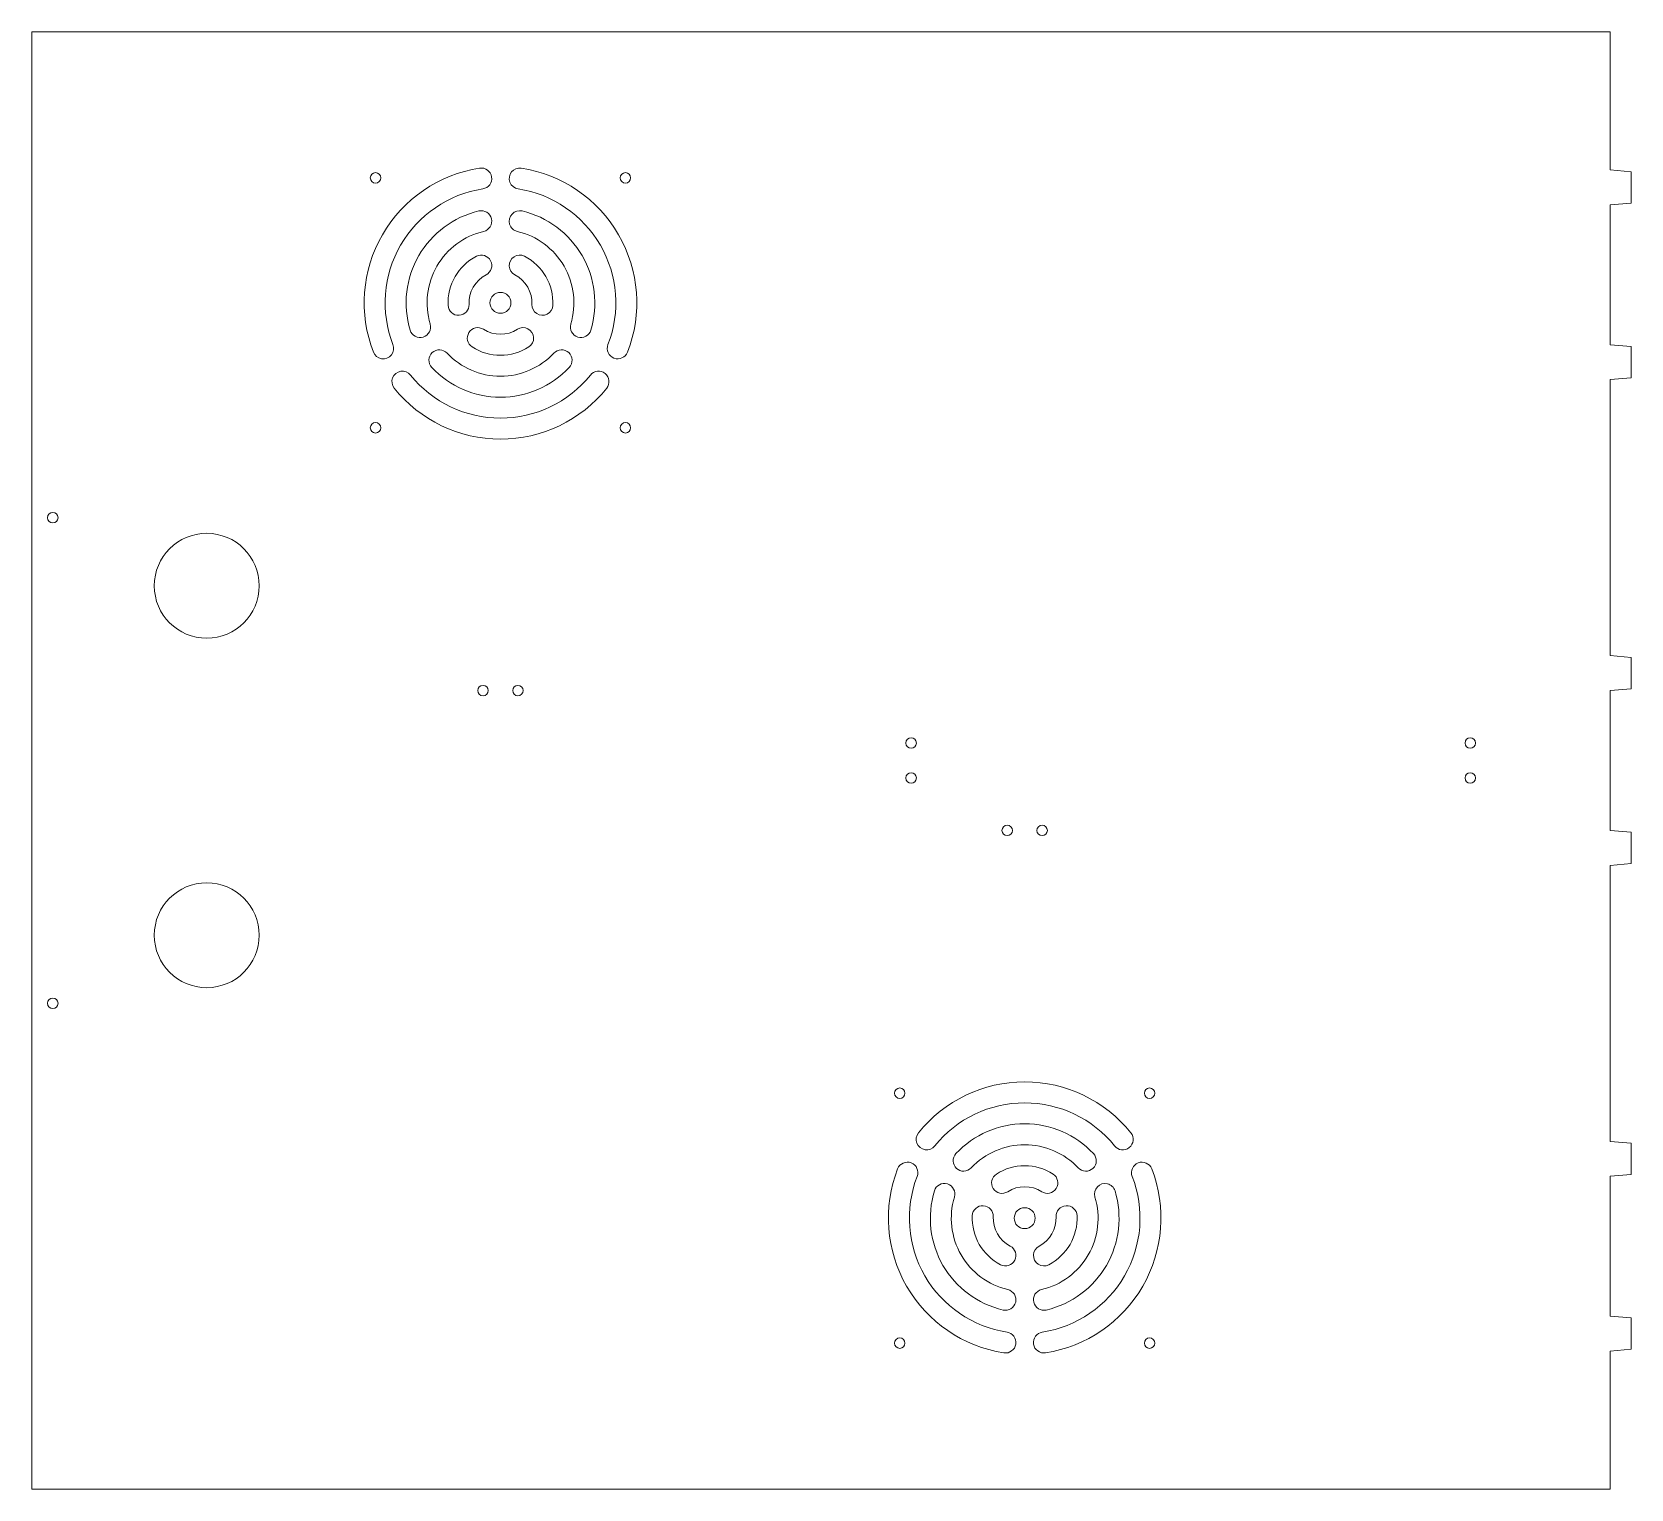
# Model space of a CAD drawing. Header units: millimetres. Extents: x -226 to 232, y -208 to 208.
import ezdxf

# ---------------------------------------------------------------- set-up
doc = ezdxf.new("R2010")
doc.units = ezdxf.units.MM

msp = doc.modelspace()

# ---------------------------------------------------------------- linework, layer by layer
at = {"color": 7, "linetype": 'Continuous', "lineweight": 15}
for p, q in [((225.78, 208.45), (-225.78, 208.45)), ((-225.78, 208.45), (-225.78, -208.45)), ((225.78, 208.45), (225.78, 168.97)), ((231.78, 168.47), (225.78, 168.97)), ((231.78, 168.47), (231.78, 159.47)), ((225.78, 158.97), (231.78, 159.47)), ((225.78, 158.97), (225.78, 118.97)), ((231.78, 118.47), (225.78, 118.97)), ((231.78, 118.47), (231.78, 109.47)), ((225.78, 108.97), (231.78, 109.47)), ((225.78, 108.97), (225.78, 30)), ((231.78, 29.5), (225.78, 30)), ((231.78, 29.5), (231.78, 20.5)), ((225.78, 20), (231.78, 20.5)), ((225.78, 20), (225.78, -20)), ((231.78, -20.5), (225.78, -20)), ((231.78, -20.5), (231.78, -29.5)), ((225.78, -30), (231.78, -29.5)), ((225.78, -30), (225.78, -108.97)), ((231.78, -109.47), (225.78, -108.97)), ((231.78, -109.47), (231.78, -118.47)), ((225.78, -118.97), (231.78, -118.47)), ((225.78, -118.97), (225.78, -158.97)), ((231.78, -159.47), (225.78, -158.97)), ((231.78, -159.47), (231.78, -168.47)), ((225.78, -168.97), (231.78, -168.47)), ((225.78, -168.97), (225.78, -208.45)), ((-225.78, -208.45), (225.78, -208.45))]:
    msp.add_line(p, q, dxfattribs=at)
for centre, radius in [((-127.47, 166.7), 1.5), ((-55.97, 166.7), 1.5), ((-91.72, 130.95), 3), ((-127.47, 95.2), 1.5), ((-55.97, 95.2), 1.5), ((-219.83, 69.48), 1.5), ((-175.78, 50), 15), ((-96.72, 20), 1.5), ((-86.72, 20), 1.5), ((25.78, 5), 1.5), ((185.78, 5), 1.5), ((25.78, -5), 1.5), ((185.78, -5), 1.5), ((53.28, -20), 1.5), ((63.28, -20), 1.5), ((-175.78, -50), 15), ((-219.83, -69.48), 1.5), ((22.53, -95.2), 1.5), ((94.03, -95.2), 1.5), ((58.28, -130.95), 3), ((22.53, -166.7), 1.5), ((94.03, -166.7), 1.5)]:
    msp.add_circle(centre, radius, dxfattribs=at)
for centre, radius, start, end in [((-91.72, 130.95), 39, 98.7879, 201.2121), ((-97.22, 166.53), 3, 278.7879, 98.7879), ((-86.22, 166.53), 3, 81.2121, 261.2121), ((-91.72, 130.95), 39, 338.7879, 81.2121), ((-91.72, 130.95), 33, 98.7879, 201.2121), ((-91.72, 130.95), 33, 338.7879, 81.2121), ((-91.72, 130.95), 27, 103.248, 196.752), ((-97.22, 154.31), 3, 283.248, 103.248), ((-86.22, 154.31), 3, 76.752, 256.752), ((-91.72, 130.95), 27, 343.248, 76.752), ((-91.72, 130.95), 21, 103.248, 196.752), ((-91.72, 130.95), 21, 343.248, 76.752), ((-91.72, 130.95), 15, 117.2796, 182.7204), ((-97.22, 141.62), 3, 297.2796, 117.2796), ((-86.22, 141.62), 3, 62.7204, 242.7204), ((-91.72, 130.95), 15, 357.2796, 62.7204), ((-91.72, 130.95), 9, 117.2796, 182.7204), ((-91.72, 130.95), 9, 357.2796, 62.7204), ((-103.71, 130.38), 3, 182.7204, 2.7204), ((-79.73, 130.38), 3, 177.2796, 357.2796), ((-114.7, 124.03), 3, 196.752, 16.752), ((-98.21, 120.85), 3, 57.2796, 237.2796), ((-85.23, 120.85), 3, 302.7204, 122.7204), ((-68.74, 124.03), 3, 163.248, 343.248), ((-125.28, 117.92), 3, 201.2121, 21.2121), ((-91.72, 130.95), 9, 237.2796, 302.7204), ((-58.16, 117.92), 3, 158.7879, 338.7879), ((-109.2, 114.51), 3, 43.248, 223.248), ((-91.72, 130.95), 21, 223.248, 316.752), ((-91.72, 130.95), 15, 237.2796, 302.7204), ((-74.24, 114.51), 3, 316.752, 136.752), ((-119.78, 108.4), 3, 38.7879, 218.7879), ((-91.72, 130.95), 33, 218.7879, 321.2121), ((-91.72, 130.95), 27, 223.248, 316.752), ((-63.66, 108.4), 3, 321.2121, 141.2121), ((-91.72, 130.95), 39, 218.7879, 321.2121), ((58.28, -130.95), 39, 38.7879, 141.2121), ((58.28, -130.95), 33, 38.7879, 141.2121), ((58.28, -130.95), 27, 43.248, 136.752), ((30.22, -108.4), 3, 141.2121, 321.2121), ((86.34, -108.4), 3, 218.7879, 38.7879), ((40.8, -114.51), 3, 136.752, 316.752), ((58.28, -130.95), 21, 43.248, 136.752), ((75.76, -114.51), 3, 223.248, 43.248), ((58.28, -130.95), 39, 158.7879, 261.2121), ((24.72, -117.92), 3, 338.7879, 158.7879), ((51.79, -120.85), 3, 122.7204, 302.7204), ((58.28, -130.95), 15, 57.2796, 122.7204), ((64.77, -120.85), 3, 237.2796, 57.2796), ((58.28, -130.95), 39, 278.7879, 21.2121), ((91.84, -117.92), 3, 21.2121, 201.2121), ((58.28, -130.95), 33, 158.7879, 261.2121), ((58.28, -130.95), 27, 163.248, 256.752), ((35.3, -124.03), 3, 343.248, 163.248), ((58.28, -130.95), 9, 57.2796, 122.7204), ((58.28, -130.95), 33, 278.7879, 21.2121), ((58.28, -130.95), 27, 283.248, 16.752), ((81.26, -124.03), 3, 16.752, 196.752), ((58.28, -130.95), 21, 163.248, 256.752), ((46.29, -130.38), 3, 357.2796, 177.2796), ((58.28, -130.95), 21, 283.248, 16.752), ((70.27, -130.38), 3, 2.7204, 182.7204), ((58.28, -130.95), 15, 177.2796, 242.7204), ((58.28, -130.95), 9, 177.2796, 242.7204), ((58.28, -130.95), 9, 297.2796, 2.7204), ((58.28, -130.95), 15, 297.2796, 2.7204), ((52.78, -141.62), 3, 242.7204, 62.7204), ((63.78, -141.62), 3, 117.2796, 297.2796), ((52.78, -154.31), 3, 256.752, 76.752), ((63.78, -154.31), 3, 103.248, 283.248), ((52.78, -166.53), 3, 261.2121, 81.2121), ((63.78, -166.53), 3, 98.7879, 278.7879)]:
    msp.add_arc(centre, radius, start, end, dxfattribs=at)

doc.saveas('drawing.dxf')
